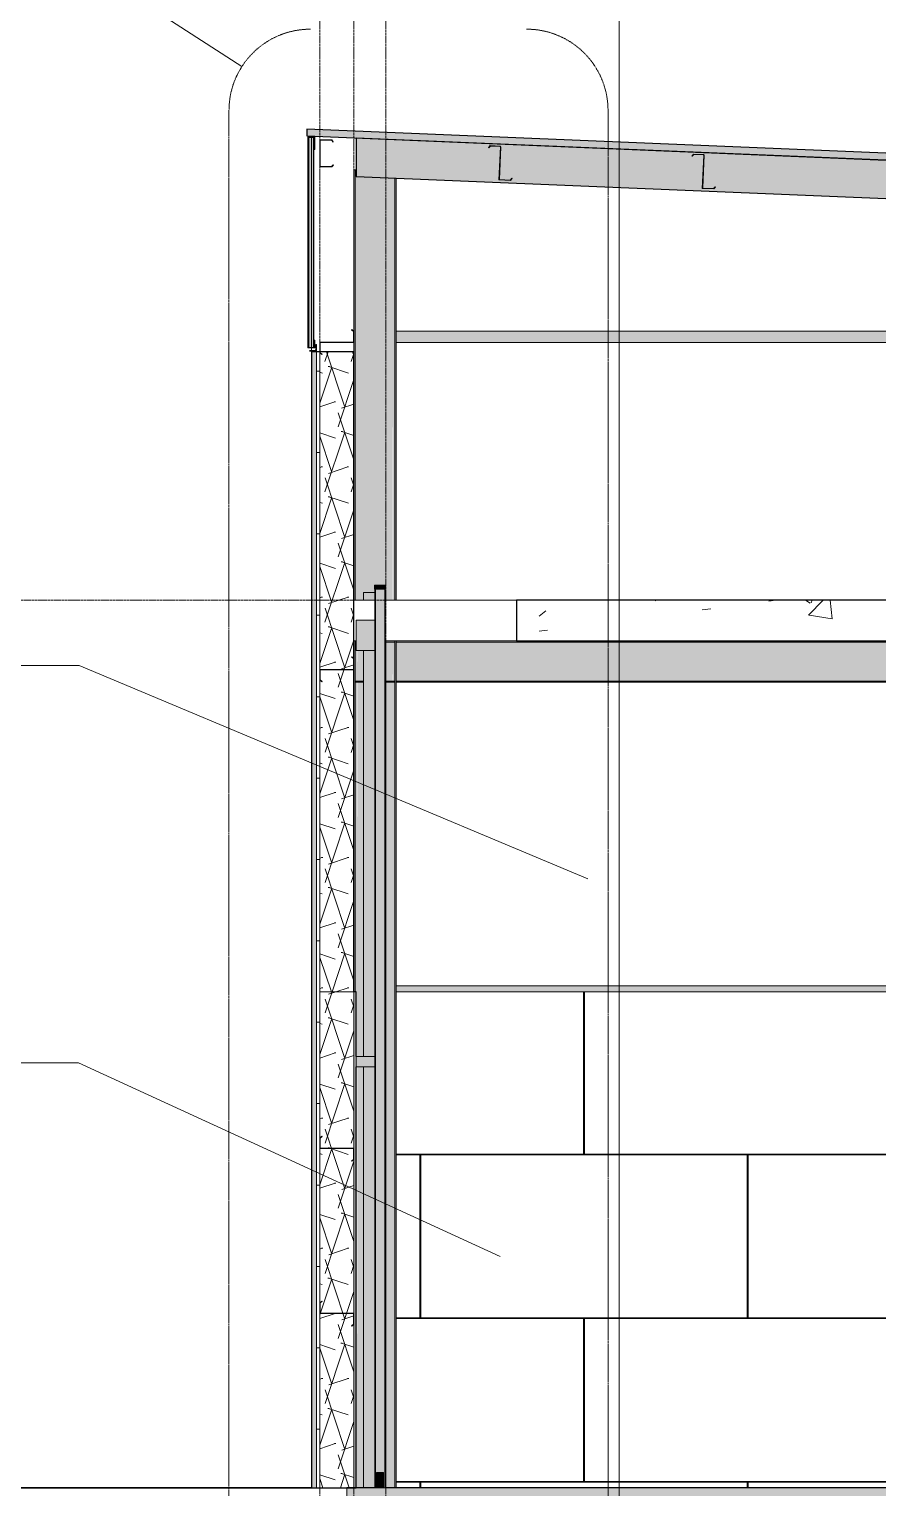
# Model space of a CAD drawing. Header units: inches. Extents: x -23445 to -32, y -314 to 853.
# Drawn here: x -12553.7 to -12303.6, y 0 to 430.1 of the extents above; entities that cross this region are included whole.
import ezdxf

# ---------------------------------------------------------------- set-up
doc = ezdxf.new("R2010")
doc.units = ezdxf.units.IN
doc.header["$MEASUREMENT"] = 0
doc.linetypes.add('Dash Dot 3_16_', pattern=[0.3125, 0.1875, -0.0625, 0, -0.0625])
doc.linetypes.add('Grid Line 1_2_', pattern=[0.875, 0.5, -0.125, 0.125, -0.125])
for name, color, linetype, lineweight in [('A-ANNO-IDEN', 131, 'Continuous', 9), ('A-ANNO-SYMB', 150, 'Continuous', 9), ('A-CLNG', 13, 'Continuous', 9), ('A-CLNG-PATT', 13, 'Continuous', 9), ('A-FLOR', 192, 'Continuous', 9), ('A-FLOR-LEVL', 51, 'Continuous', 9), ('A-FLOR-MCUT', 51, 'Continuous', 9), ('A-FLOR-PATT', 8, 'Continuous', 25), ('A-GLAZ-CWMG', 51, 'Continuous', 9), ('A-ROOF', 132, 'Continuous', 9), ('A-WALL', 113, 'Continuous', 9), ('A-WALL-PATT', 111, 'Continuous', 25), ('C-TOPO', 7, 'Continuous', 9), ('E-POWR-CNDT', 130, 'Continuous', 9), ('G-ANNO-SYMB', 111, 'Continuous', 9), ('Q-SPCQ', 91, 'Continuous', 9), ('S-BEAM', 12, 'Continuous', 9), ('S-COLS', 52, 'Continuous', 9), ('S-GRID', 1, 'Continuous', 9)]:
    doc.layers.add(name, color=color, linetype=linetype, lineweight=lineweight)
pattern_1 = [(50, (22063.86, 65.275), (55.0854, -4.81984), [5.76, -63.36]), (355, (22063.86, 65.275), (-10.65569, 57.76853), [4.608, -50.688]), (100.451, (22068.45, 64.874), (44.42947, 52.94866), [4.895, -53.848]), (46.184, (22063.86, 80.635), (81.96444, -12.71212), [8.64, -95.04]), (96.636, (22070.69, 79.576), (71.7815, 74.81238), [7.343, -80.772]), (351.184, (22063.86, 80.635), (71.78195, 74.81243), [6.912, -76.032]), (21, (22071.54, 76.795), (45.84207, -30.92146), [5.76, -63.36]), (326, (22071.54, 76.795), (18.68706, 55.69148), [4.608, -50.688]), (71.451, (22075.36, 74.22), (64.52891, 24.77011), [4.895, -53.848]), (37.5, (22063.858, 65.275), (0.933895, 25.566816), [2.534, -47.539, 2.534, -48.922, -50.88]), (37.5, (22063.858, 65.275), (0.933895, 25.566816), [-101.53, 2.534, -48.346]), (7.5, (22063.858, 65.275), (20.20404, 30.291303), [2.534, -26.803, 2.534, -46.387, -19.392]), (7.5, (22063.858, 65.275), (20.20404, 30.291303), [-78.259, 2.534, -16.858]), (327.5, (22046.732, 65.275), (40.997785, -1.732403), [2.534, -16.666, 2.534, -57.37, -79.488]), (327.5, (22046.732, 65.275), (40.997785, -1.732403), [-79.104, 2.534, -76.954]), (317.5, (22039.052, 65.275), (44.788883, 7.68784), [2.534, -22.426, 2.534, -37.248, -56.448]), (317.5, (22039.052, 65.275), (44.788883, 7.68784), [-64.742, 2.534, -53.914])]
pattern_2 = [(45, (22063.858, 65.275), (-19.007, 19.007), []), (45, (22063.858, 94.075), (-19.007, 19.007), [])]
pattern_3 = [(161.57, (22064.818, 66.235), (-7.6802237, -0.0009796), [0, -54.643, 6.067, 0]), (18.43, (22062.898, 66.235), (-7.6802237, 0.0009796), [0, -54.643, 6.067, 0]), (108.43, (22064.818, 66.235), (3.8382953, -19.20136532), [18.211, -42.499]), (71.57, (22062.898, 66.235), (3.8382953, 19.20136532), [18.211, -42.499])]
pattern_4 = [(0, (22063.858, 65.275), (0, 24), []), (90, (22063.858, 65.275), (-24, 1e-15), [])]

# ---------------------------------------------------------------- blocks, each defined once
blk = doc.blocks.new('Struct_Xcel_Sports Complex_rvt-3-Building Section - North_South looking East _ Lounge')
at = {"layer": 'A-FLOR-PATT', "lineweight": 9}
h = blk.add_hatch(dxfattribs=at)
h.set_pattern_fill('FP_37', style=0, pattern_type=2)
h.set_pattern_definition(pattern_1)
h.paths.add_polyline_path([(22790.8, -6), (22790.8, 0), (21132.3, 0), (21132.3, -6), (22724.07, -6)], flags=0)
at = {"layer": 'A-FLOR', "color": 250, "lineweight": 25}
for p, q in [((21140.55, 0), (21132.3, 0)), ((22790.8, 0), (21143.55, 0))]:
    blk.add_line(p, q, dxfattribs=at)
at = {"layer": 'A-FLOR-MCUT', "color": 7}
blk.add_line((21132.3, 0), (21132.3, -6), dxfattribs=at)
blk = doc.blocks.new('Girt_C - 8_D-1405488-Building Section - North_South looking East _ Lounge')
at = {"layer": 'S-BEAM', "lineweight": 15}
for p, q in [((21124.3, 397.3), (21124.3, 389.67)), ((21124.41, 389.67), (21124.41, 397.3)), ((21127.8, 397.49), (21124.49, 397.49)), ((21124.49, 397.38), (21127.75, 397.38)), ((21127.75, 397.38), (21128.2, 396.84)), ((21128.28, 396.91), (21127.8, 397.49)), ((21128.2, 396.84), (21128.28, 396.91)), ((21127.75, 389.6), (21124.49, 389.6)), ((21124.49, 389.49), (21127.8, 389.49)), ((21128.2, 390.13), (21127.75, 389.6)), ((21127.8, 389.49), (21128.29, 390.06)), ((21128.29, 390.06), (21128.2, 390.13))]:
    blk.add_line(p, q, dxfattribs=at)
for centre, radius, start, end in [((21124.49, 397.3), 0.188, 90, 180), ((21124.49, 397.3), 0.0782, 92.1227, 180), ((21124.49, 389.67), 0.188, 180, 270), ((21124.49, 389.67), 0.0782, 180, 266.9576)]:
    blk.add_arc(centre, radius, start, end, dxfattribs=at)
blk = doc.blocks.new('Rectangular Mullion - Profile_Polycarbonate_Upper and left-1149837-Building Section - North_South looking East _ Lounge')
at = {"layer": 'A-GLAZ-CWMG'}
blk.add_hatch(color=256, dxfattribs=at).paths.add_polyline_path([(21122.85, 394.61), (21122.85, 398.24), (21120.72, 398.24), (21120.78, 398.17), (21122.79, 398.17), (21122.79, 394.68)], flags=0)
at = {"layer": 'A-GLAZ-CWMG', "lineweight": 13}
for p, q in [((21122.85, 398.24), (21120.72, 398.24)), ((21120.72, 398.24), (21120.72, 395.4)), ((21120.78, 395.46), (21120.78, 398.17)), ((21120.78, 398.17), (21122.79, 398.17)), ((21122.79, 398.17), (21122.79, 394.68)), ((21122.85, 394.61), (21122.85, 398.24)), ((21120.72, 395.4), (21120.85, 395.4)), ((21120.85, 395.46), (21120.78, 395.46)), ((21120.85, 395.4), (21120.85, 395.46)), ((21122.56, 394.86), (21122.49, 394.86)), ((21122.49, 394.86), (21122.49, 394.61)), ((21122.49, 394.61), (21122.85, 394.61)), ((21122.56, 394.68), (21122.56, 394.86)), ((21122.79, 394.68), (21122.56, 394.68))]:
    blk.add_line(p, q, dxfattribs=at)
blk = doc.blocks.new('Rectangular Mullion - Profile_Polycarbonate_Lower-1149838-Building Section - North_South looking East _ Lounge')
at = {"layer": 'A-GLAZ-CWMG'}
blk.add_hatch(color=256, dxfattribs=at).paths.add_polyline_path([(21122.85, 336.19), (21122.79, 336.25), (21120.78, 336.25), (21120.72, 336.19)], flags=0)
at = {"layer": 'A-GLAZ-CWMG', "lineweight": 13}
for p, q in [((21120.85, 337.64), (21120.72, 337.64)), ((21120.72, 337.64), (21120.72, 336.19)), ((21120.72, 336.19), (21122.85, 336.19)), ((21120.78, 336.25), (21120.78, 337.58)), ((21120.78, 337.58), (21120.85, 337.58)), ((21122.79, 336.25), (21120.78, 336.25)), ((21120.85, 337.58), (21120.85, 337.64)), ((21122.85, 338.43), (21122.49, 338.43)), ((21122.49, 338.43), (21122.49, 338.18)), ((21122.49, 338.18), (21122.56, 338.18)), ((21122.56, 338.18), (21122.56, 338.37)), ((21122.56, 338.37), (21122.79, 338.37)), ((21122.79, 338.37), (21122.79, 336.25)), ((21122.85, 336.19), (21122.85, 338.43))]:
    blk.add_line(p, q, dxfattribs=at)
blk = doc.blocks.new('Rectangular Mullion - Profile_Polycarbonate_right-1189993-Building Section - North_South looking East _ Lounge')
at = {"layer": 'A-GLAZ-CWMG'}
for points in [[(21121.8, 336.25), (21121.8, 398.17), (21120.92, 398.17), (21120.92, 336.25)], [(21120.85, 336.25), (21120.78, 395.46), (21120.72, 395.4), (21120.78, 336.25)], [(21120.85, 336.25), (21120.92, 336.25), (21120.85, 338.19)]]:
    blk.add_hatch(color=256, dxfattribs=at).paths.add_polyline_path(points, flags=0)
for p, q in [((21120.85, 336.25), (21120.85, 398.17)), ((21120.72, 337.64), (21120.72, 395.4))]:
    blk.add_line(p, q, dxfattribs=at)
blk = doc.blocks.new('Girt_Z - 10_D-1351983-Building Section - North_South looking East _ Lounge')
at = {"layer": 'S-BEAM'}
h = blk.add_hatch(dxfattribs=at)
h.set_pattern_fill('FP_35', color=256, style=0, pattern_type=2)
h.set_pattern_definition(pattern_2)
h.paths.add_polyline_path([(21180.48, 385.52), (21180.98, 386.07), (21180.9, 386.15), (21180.43, 385.63), (21177.29, 385.76), (21177.11, 385.66)], flags=0)
h.paths.add_polyline_path([(21177.11, 385.66), (21177.22, 385.84), (21177.62, 395.46), (21177.51, 395.46), (21177.25, 389)], flags=0)
h.paths.add_polyline_path([(21174.08, 395.15), (21174.56, 395.67), (21177.44, 395.55), (21177.44, 395.65), (21174.51, 395.78), (21174, 395.22)], flags=0)
at = {"layer": 'S-BEAM', "lineweight": 15}
for p, q in [((21174.51, 395.78), (21174, 395.22)), ((21177.44, 395.65), (21174.51, 395.78)), ((21174, 395.22), (21174.08, 395.15)), ((21174.08, 395.15), (21174.56, 395.67)), ((21174.56, 395.67), (21177.44, 395.55)), ((21177.51, 395.46), (21177.11, 385.66)), ((21177.22, 385.84), (21177.62, 395.46)), ((21177.11, 385.66), (21180.48, 385.52)), ((21180.43, 385.63), (21177.29, 385.76)), ((21180.9, 386.15), (21180.43, 385.63)), ((21180.48, 385.52), (21180.98, 386.07)), ((21180.98, 386.07), (21180.9, 386.15))]:
    blk.add_line(p, q, dxfattribs=at)
for centre, radius, start, end in [((21177.44, 395.47), 0.187, 357.6141, 87.6141), ((21177.44, 395.47), 0.0782, 357.6141, 85.4913), ((21177.3, 385.84), 0.0782, 177.6141, 264.5717)]:
    blk.add_arc(centre, radius, start, end, dxfattribs=at)
blk = doc.blocks.new('Girt_Z - 10_D-V90-Building Section - North_South looking East _ Lounge')
at = {"layer": 'S-BEAM', "lineweight": 15}
for p, q in [((21234.46, 393.28), (21233.95, 392.73)), ((21233.95, 392.73), (21234.03, 392.65)), ((21234.03, 392.65), (21234.5, 393.17)), ((21237.39, 393.16), (21234.46, 393.28)), ((21234.5, 393.17), (21237.39, 393.05)), ((21237.46, 392.97), (21237.05, 383.16)), ((21237.17, 383.34), (21237.57, 392.96)), ((21237.05, 383.16), (21240.43, 383.02)), ((21240.38, 383.13), (21237.24, 383.26)), ((21240.85, 383.65), (21240.38, 383.13)), ((21240.43, 383.02), (21240.93, 383.58)), ((21240.93, 383.58), (21240.85, 383.65))]:
    blk.add_line(p, q, dxfattribs=at)
for centre, radius, start, end in [((21237.38, 392.97), 0.187, 357.6141, 87.6141), ((21237.38, 392.97), 0.0782, 357.6141, 85.4913), ((21237.25, 383.34), 0.0782, 177.6141, 264.5717)]:
    blk.add_arc(centre, radius, start, end, dxfattribs=at)
blk = doc.blocks.new('W-Wide Flange - W12X26-1530486-Building Section - North_South looking East _ Lounge')
at = {"layer": 'S-BEAM'}
h = blk.add_hatch(color=256, dxfattribs=at)
h.paths.add_polyline_path([(21381.81, 249.37), (21381.8, 249.75), (21146.8, 249.75), (21146.8, 249.37), (21381.8, 249.37)], flags=0)
h.paths.add_polyline_path([(21135.05, 249.37), (21135.05, 249.75), (21134.74, 249.75), (21134.74, 249.37)], flags=0)
h.paths.add_polyline_path([(21143.79, 249.37), (21146.37, 249.37), (21146.37, 249.75), (21143.79, 249.75)], flags=0)
for points in [[(21155.36, 248.69), (21381.81, 248.69), (21381.81, 249.37), (21146.8, 249.34), (21146.8, 248.69)], [(21146.8, 238.59), (21381.81, 238.59), (21381.81, 248.69), (21146.8, 248.69), (21146.8, 242.52)], [(21155.36, 237.91), (21381.81, 237.93), (21381.81, 238.59), (21146.8, 238.58), (21146.8, 237.91)]]:
    blk.add_hatch(color=256, dxfattribs=at).paths.add_polyline_path(points, flags=0)
h = blk.add_hatch(color=256, dxfattribs=at)
h.paths.add_polyline_path([(21146.8, 237.53), (21381.81, 237.53), (21381.81, 237.91), (21146.8, 237.91)], flags=0)
h.paths.add_polyline_path([(21135.99, 237.53), (21137.17, 237.53), (21137.17, 237.91), (21134.74, 237.91), (21134.74, 237.53)], flags=0)
h.paths.add_polyline_path([(21143.79, 237.53), (21146.37, 237.53), (21146.37, 237.91), (21143.79, 237.91), (21143.79, 237.64)], flags=0)
for p, q in [((21134.74, 249.37), (21135.05, 249.37)), ((21143.79, 249.37), (21146.37, 249.37)), ((21146.8, 249.37), (21381.81, 249.37)), ((21134.74, 237.91), (21137.17, 237.91)), ((21134.74, 237.53), (21137.17, 237.53)), ((21143.78, 237.91), (21146.37, 237.91)), ((21143.78, 237.53), (21146.37, 237.53)), ((21146.8, 237.91), (21381.81, 237.91)), ((21146.8, 237.53), (21381.81, 237.53))]:
    blk.add_line(p, q, dxfattribs=at)
blk = doc.blocks.new('L-Angle - L2X2X3_16-1162514-Building Section - North_South looking East _ Lounge')
at = {"layer": 'S-BEAM', "lineweight": 15}
for p, q in [((21123.12, 336.99), (21123.12, 335.56)), ((21123.3, 335.18), (21123.3, 337.18)), ((21121.3, 335.18), (21123.3, 335.18)), ((21122.93, 335.37), (21121.49, 335.37))]:
    blk.add_line(p, q, dxfattribs=at)
for centre, start, end in [((21122.93, 335.56), 270, 0), ((21123.3, 336.99), 90, 180), ((21121.49, 335.18), 90, 180)]:
    blk.add_arc(centre, 0.188, start, end, dxfattribs=at)
blk = doc.blocks.new('Girt_Z - 10_D-1223956-Building Section - North_South looking East _ Lounge')
at = {"layer": 'S-BEAM', "lineweight": 15}
for p, q in [((21124.3, 241.11), (21124.3, 238.17)), ((21124.41, 238.22), (21124.41, 241.11)), ((21134.12, 241.3), (21124.49, 241.3)), ((21124.49, 241.19), (21134.3, 241.19)), ((21133.73, 245.04), (21133.66, 244.96)), ((21133.66, 244.96), (21134.19, 244.51)), ((21134.3, 244.56), (21133.73, 245.04)), ((21134.19, 244.51), (21134.19, 241.37)), ((21134.3, 241.19), (21134.3, 244.56)), ((21124.3, 238.17), (21124.88, 237.69)), ((21124.95, 237.77), (21124.41, 238.22)), ((21124.88, 237.69), (21124.95, 237.77))]:
    blk.add_line(p, q, dxfattribs=at)
for centre, radius, start, end in [((21124.49, 241.11), 0.188, 90, 180), ((21124.49, 241.11), 0.0782, 90, 177.8773), ((21134.12, 241.38), 0.0782, 270, 356.9576)]:
    blk.add_arc(centre, radius, start, end, dxfattribs=at)
blk = doc.blocks.new('Girt_Z - 10_D-V107-Building Section - North_South looking East _ Lounge')
at = {"layer": 'S-BEAM'}
h = blk.add_hatch(dxfattribs=at)
h.set_pattern_fill('FP_35', color=256, style=0, pattern_type=2)
h.set_pattern_definition(pattern_2)
h.paths.add_polyline_path([(21124.88, 334.19), (21124.95, 334.27), (21124.41, 334.72), (21124.41, 337.61), (21124.3, 337.61), (21124.3, 334.67)], flags=0)
h.paths.add_polyline_path([(21134.3, 337.69), (21134.3, 341.06), (21133.73, 341.54), (21133.66, 341.46), (21134.19, 341.01), (21134.19, 337.87)], flags=0)
h.paths.add_polyline_path([(21134.3, 337.69), (21134.12, 337.8), (21124.49, 337.8), (21124.49, 337.69), (21126.3, 337.69)], flags=0)
at = {"layer": 'S-BEAM', "lineweight": 15}
for p, q in [((21133.73, 341.54), (21133.66, 341.46)), ((21133.66, 341.46), (21134.19, 341.01)), ((21134.3, 341.06), (21133.73, 341.54)), ((21134.19, 341.01), (21134.19, 337.87)), ((21134.3, 337.69), (21134.3, 341.06)), ((21124.3, 337.61), (21124.3, 334.67)), ((21124.41, 334.72), (21124.41, 337.61)), ((21134.12, 337.8), (21124.49, 337.8)), ((21124.49, 337.69), (21134.3, 337.69)), ((21124.3, 334.67), (21124.88, 334.19)), ((21124.95, 334.27), (21124.41, 334.72)), ((21124.88, 334.19), (21124.95, 334.27))]:
    blk.add_line(p, q, dxfattribs=at)
for centre, radius, start, end in [((21124.49, 337.61), 0.188, 90, 180), ((21124.49, 337.61), 0.0782, 90, 177.8773), ((21134.12, 337.88), 0.0782, 270, 356.9576)]:
    blk.add_arc(centre, radius, start, end, dxfattribs=at)
blk = doc.blocks.new('Girt_Z - 10_D-1223970-Building Section - North_South looking East _ Lounge')
at = {"layer": 'S-BEAM'}
h = blk.add_hatch(color=256, dxfattribs=at)
h.paths.add_polyline_path([(22347.55, 144.69), (22347.55, 148.06), (22112.05, 148.06), (22112.05, 146.25), (22233.68, 146.25), (22233.68, 144.69), (22336.73, 144.69)], flags=0)
h.paths.add_polyline_path([(21155.36, 146.25), (21381.81, 146.25), (21381.81, 148.06), (21146.8, 148.06), (21146.8, 146.25)], flags=0)
h.paths.add_polyline_path([(21388.3, 146.25), (21623.06, 146.25), (21623.06, 148.06), (21388.3, 148.06)], flags=0)
h.paths.add_polyline_path([(21629.55, 146.25), (21864.31, 146.25), (21864.31, 148.06), (21629.55, 148.06)], flags=0)
h.paths.add_polyline_path([(22105.56, 146.25), (22105.56, 148.06), (21870.8, 148.06), (21870.8, 146.25), (22104.33, 146.25)], flags=0)
blk.add_line((21146.8, 148.06), (21381.81, 148.06), dxfattribs=at)
blk = doc.blocks.new('Girt_Z - 10_D-1223979-Building Section - North_South looking East _ Lounge')
at = {"layer": 'S-BEAM'}
h = blk.add_hatch(color=256, dxfattribs=at)
h.paths.add_polyline_path([(21484.59, 337.69), (22108.8, 337.69), (22108.8, 341.06), (21388.3, 341.06), (21388.3, 337.69), (21407.12, 337.69)], flags=0)
h.paths.add_polyline_path([(21174.72, 337.69), (21381.8, 337.69), (21381.8, 341.06), (21146.8, 341.06), (21146.8, 337.69)], flags=0)
for p, q in [((21146.8, 341.06), (21381.8, 341.06)), ((21146.8, 337.69), (21381.8, 337.69))]:
    blk.add_line(p, q, dxfattribs=at)
blk = doc.blocks.new('Girt_Z - 10_D-1516135-Building Section - North_South looking East _ Lounge')
at = {"layer": 'S-BEAM'}
h = blk.add_hatch(color=256, dxfattribs=at)
h.paths.add_polyline_path([(21133.73, 96.32), (21134.3, 96.8), (21134.3, 100.18), (21134.19, 100), (21134.19, 96.86), (21133.66, 96.41)], flags=0)
h.paths.add_polyline_path([(21124.49, 100.07), (21134.12, 100.07), (21134.3, 100.18), (21124.49, 100.18)], flags=0)
h.paths.add_polyline_path([(21124.41, 100.25), (21124.41, 103.14), (21124.95, 103.59), (21124.88, 103.68), (21124.3, 103.2), (21124.3, 100.26)], flags=0)
at = {"layer": 'S-BEAM', "lineweight": 15}
for p, q in [((21124.88, 103.68), (21124.3, 103.2)), ((21124.41, 103.14), (21124.95, 103.59)), ((21124.95, 103.59), (21124.88, 103.68)), ((21124.3, 103.2), (21124.3, 100.26)), ((21124.41, 100.25), (21124.41, 103.14)), ((21134.3, 100.18), (21124.49, 100.18)), ((21124.49, 100.07), (21134.12, 100.07)), ((21134.19, 100), (21134.19, 96.86)), ((21134.3, 96.8), (21134.3, 100.18)), ((21134.19, 96.86), (21133.66, 96.41)), ((21133.66, 96.41), (21133.73, 96.32)), ((21133.73, 96.32), (21134.3, 96.8))]:
    blk.add_line(p, q, dxfattribs=at)
for centre, radius, start, end in [((21124.49, 100.26), 0.188, 180, 270), ((21124.49, 100.26), 0.0782, 182.1227, 270), ((21134.12, 99.99), 0.0782, 3.0424, 90)]:
    blk.add_arc(centre, radius, start, end, dxfattribs=at)
blk = doc.blocks.new('Girt_Z - 10_D-1501717-Building Section - North_South looking East _ Lounge')
at = {"layer": 'S-BEAM'}
h = blk.add_hatch(color=256, dxfattribs=at)
h.paths.add_polyline_path([(21133.73, 47.7), (21134.3, 48.18), (21134.3, 51.55), (21134.19, 51.37), (21134.19, 48.23), (21133.66, 47.78)], flags=0)
h.paths.add_polyline_path([(21124.49, 51.45), (21134.12, 51.45), (21134.3, 51.55), (21124.49, 51.55)], flags=0)
h.paths.add_polyline_path([(21124.41, 51.63), (21124.41, 54.52), (21124.95, 54.97), (21124.88, 55.05), (21124.3, 54.57), (21124.3, 51.63)], flags=0)
at = {"layer": 'S-BEAM', "lineweight": 15}
for p, q in [((21124.88, 55.05), (21124.3, 54.57)), ((21124.3, 54.57), (21124.3, 51.63)), ((21124.41, 54.52), (21124.95, 54.97)), ((21124.41, 51.63), (21124.41, 54.52)), ((21124.95, 54.97), (21124.88, 55.05)), ((21134.3, 51.55), (21124.49, 51.55)), ((21124.49, 51.45), (21134.12, 51.45)), ((21134.19, 48.23), (21133.66, 47.78)), ((21133.66, 47.78), (21133.73, 47.7)), ((21133.73, 47.7), (21134.3, 48.18)), ((21134.19, 51.37), (21134.19, 48.23)), ((21134.3, 48.18), (21134.3, 51.55))]:
    blk.add_line(p, q, dxfattribs=at)
for centre, radius, start, end in [((21124.49, 51.63), 0.188, 180, 270), ((21124.49, 51.63), 0.0782, 182.1227, 270), ((21134.12, 51.37), 0.0782, 3.0424, 90)]:
    blk.add_arc(centre, radius, start, end, dxfattribs=at)
blk = doc.blocks.new('lad500 - Standard-1365116-Building Section - North_South looking East _ Lounge')
at = {"layer": 'Q-SPCQ'}
for points in [[(21140.43, 265), (21143.68, 265), (21143.68, 266.19), (21140.43, 266.19)], [(21140.68, 0), (21140.68, 265), (21140.55, 265), (21140.55, 0)], [(21143.55, 0), (21143.55, 265), (21143.43, 265), (21143.43, 0)], [(21135.99, 246.87), (21140.55, 246.87), (21140.55, 255.87), (21135.05, 255.87), (21135.05, 246.87)], [(21135.05, 124.19), (21140.55, 124.19), (21140.55, 127.19), (21135.05, 127.19)], [(21143.05, 0.31), (21143.05, 4.5), (21141.05, 4.5), (21141.05, 0.31)], [(21141.05, 0.2), (21143.05, 0.28), (21143.05, 0.31), (21141.05, 0.25), (21141.05, 0.22)], [(21143.05, 0), (21143.05, 0.19), (21141.05, 0.19), (21141.05, 0)]]:
    blk.add_hatch(color=256, dxfattribs=at).paths.add_polyline_path(points, flags=0)
h = blk.add_hatch(color=256, dxfattribs=at)
h.paths.add_polyline_path([(21143.05, 0), (21143.43, 0), (21143.43, 265), (21140.68, 265), (21140.68, 0), (21141.05, 0), (21141.05, 0.19), (21143.05, 0.19)], flags=0)
h.paths.add_polyline_path([(21141.05, 0.2), (21141.05, 4.5), (21143.05, 4.5), (21143.05, 0.2)], flags=0)
for p, q in [((21140.43, 266.19), (21143.68, 266.19)), ((21140.43, 265), (21140.43, 266.19)), ((21143.68, 265), (21140.43, 265)), ((21140.55, 255.87), (21140.55, 265)), ((21140.68, 0), (21140.68, 265)), ((21143.43, 0), (21143.43, 265)), ((21143.55, 265), (21143.55, 0)), ((21143.68, 266.19), (21143.68, 265)), ((21135.05, 255.87), (21140.55, 255.87)), ((21135.05, 255.87), (21135.05, 246.87)), ((21140.55, 255.87), (21140.55, 246.87)), ((21140.55, 246.87), (21135.05, 246.87)), ((21140.55, 127.19), (21140.55, 246.87)), ((21135.05, 127.19), (21140.55, 127.19)), ((21135.05, 127.19), (21135.05, 124.19)), ((21140.55, 127.19), (21140.55, 124.19)), ((21140.55, 124.19), (21135.05, 124.19)), ((21140.55, 0), (21140.55, 124.19)), ((21141.05, 0.31), (21141.05, 4.5)), ((21143.05, 4.5), (21141.05, 4.5)), ((21143.05, 4.5), (21143.05, 0.31)), ((21141.05, 0.19), (21141.05, 0.31)), ((21141.05, 0), (21141.05, 0.19)), ((21143.05, 0.19), (21141.05, 0.19)), ((21143.05, 0.31), (21143.05, 0.19)), ((21143.05, 0.19), (21143.05, 0)), ((21140.68, 0), (21140.55, 0)), ((21141.05, 0), (21140.68, 0)), ((21143.05, 0), (21141.05, 0)), ((21143.43, 0), (21143.05, 0)), ((21143.55, 0), (21143.43, 0))]:
    blk.add_line(p, q, dxfattribs=at)

msp = doc.modelspace()

# ---------------------------------------------------------------- hatches: boundary and pattern name
at = {"layer": 'A-CLNG-PATT'}
h = msp.add_hatch(dxfattribs=at)
h.set_pattern_fill('FP_34', color=256, style=0, pattern_type=2)
h.set_pattern_definition(pattern_3)
h.paths.add_polyline_path([(-11221.68, 335.22), (-11221.68, 346.48), (-12457.31, 397.96), (-12457.31, 386.7), (-11255.63, 336.63)], flags=0)
at = {"layer": 'A-FLOR-PATT', "lineweight": 9}
h = msp.add_hatch(dxfattribs=at)
h.set_pattern_fill('FP_37', color=256, style=0, pattern_type=2)
h.set_pattern_definition(pattern_1)
h.paths.add_polyline_path([(-12410.06, 249.75), (-12208.18, 249.75), (-12208.18, 261.75), (-12410.06, 261.75)], flags=0)
at = {"layer": 'A-ROOF'}
msp.add_hatch(color=256, dxfattribs=at).paths.add_polyline_path([(-11159.27, 343.95), (-11159.27, 345.96), (-12471.91, 400.65), (-12471.91, 398.65), (-11178.16, 344.74)], flags=0)
at = {"layer": 'A-WALL'}
for points in [[(-12469.06, 146.25), (-12469.06, 335), (-12470.56, 335), (-12470.56, 146.25)], [(-12469.06, 0), (-12469.06, 146.25), (-12470.56, 146.25), (-12470.56, 0)]]:
    msp.add_hatch(color=256, dxfattribs=at).paths.add_polyline_path(points, flags=0)
at = {"layer": 'A-WALL', "lineweight": 5}
msp.add_hatch(color=256, dxfattribs=at).paths.add_polyline_path([(-12457.31, 0), (-12457.31, 146.25), (-12458.06, 146.25), (-12458.06, 0)], flags=0)
at = {"layer": 'A-WALL-PATT', "lineweight": 9, "transparency": 33554649}
msp.add_hatch(color=256, dxfattribs=at).paths.add_polyline_path([(-12469.87, 336.25), (-12469.87, 398.17), (-12471.44, 398.17), (-12471.44, 336.25)], flags=0)
at = {"layer": 'A-WALL-PATT', "lineweight": 9}
h = msp.add_hatch(dxfattribs=at)
h.set_pattern_fill('FP_39', color=256, style=0, pattern_type=2)
h.set_pattern_definition(pattern_4)
h.paths.add_polyline_path([(-12468.06, 146.25), (-12468.06, 335), (-12469.06, 335), (-12469.06, 146.25)], flags=0)
h = msp.add_hatch(dxfattribs=at)
h.set_pattern_fill('FP_34', color=256, style=0, pattern_type=2)
h.set_pattern_definition(pattern_3)
h.paths.add_polyline_path([(-12458.06, 146.25), (-12458.06, 335), (-12468.06, 335), (-12468.06, 146.25)], flags=0)
h = msp.add_hatch(dxfattribs=at)
h.set_pattern_fill('FP_39', color=256, style=0, pattern_type=2)
h.set_pattern_definition(pattern_4)
h.paths.add_polyline_path([(-12468.06, 0), (-12468.06, 146.25), (-12469.06, 146.25), (-12469.06, 0)], flags=0)
h = msp.add_hatch(dxfattribs=at)
h.set_pattern_fill('FP_34', color=256, style=0, pattern_type=2)
h.set_pattern_definition(pattern_3)
h.paths.add_polyline_path([(-12458.06, 0), (-12458.06, 146.25), (-12468.06, 146.25), (-12468.06, 0)], flags=0)
h = msp.add_hatch(dxfattribs=at)
h.set_pattern_fill('FP_40', color=256, style=0, pattern_type=2)
h.set_pattern_definition([(90, (22011.8, -722), (-193, -193), [48, -145]), (180, (22011.8, -722), (-2e-14, -193), [96.25, -96.75]), (270, (21915.55, -674), (-193, -193), [48, -145]), (180, (22011.8, -674), (-2e-14, -193), [96.25, -96.75]), (270, (21915.3, -674), (-193, -193), [48, -145]), (180, (21915.3, -674), (-2e-14, -193), [96.25, -96.75]), (90, (21819.05, -722), (-193, -193), [48, -145]), (180, (21915.3, -722), (-2e-14, -193), [96.25, -96.75]), (90, (21963.8, -673.75), (-193, -193), [48, -145]), (180, (22012.05, -673.75), (-2e-14, -193), [48.25, -144.75]), (180, (22012.05, -625.75), (-2e-14, -193), [48.25, -144.75]), (90, (21867.3, -673.75), (-193, -193), [48, -145]), (180, (21963.55, -673.75), (-2e-14, -193), [96.25, -96.75]), (270, (21963.55, -625.75), (-193, -193), [48, -145]), (180, (21963.55, -625.75), (-2e-14, -193), [96.25, -96.75]), (180, (21867.05, -673.75), (-2e-14, -193), [48, -145]), (270, (21867.05, -625.75), (-193, -193), [48, -145]), (180, (21867.05, -625.75), (-2e-14, -193), [48, -145]), (90, (22011.8, -625.5), (-193, -193), [48, -145]), (180, (22011.8, -625.5), (-2e-14, -193), [96.25, -96.75]), (270, (21915.55, -577.5), (-193, -193), [48, -145]), (180, (22011.8, -577.5), (-2e-14, -193), [96.25, -96.75]), (270, (21915.3, -577.5), (-193, -193), [48, -145]), (180, (21915.3, -577.5), (-2e-14, -193), [96.25, -96.75]), (270, (21819.05, -577.5), (-193, -193), [48, -145]), (180, (21915.3, -625.5), (-2e-14, -193), [96.25, -96.75]), (90, (21963.8, -577.25), (-193, -193), [48, -145]), (180, (22012.05, -577.25), (-2e-14, -193), [48.25, -144.75]), (180, (22012.05, -529.25), (-2e-14, -193), [48.25, -144.75]), (90, (21867.3, -577.25), (-193, -193), [48, -145]), (180, (21963.55, -577.25), (-2e-14, -193), [96.25, -96.75]), (270, (21963.55, -529.25), (-193, -193), [48, -145]), (180, (21963.55, -529.25), (-2e-14, -193), [96.25, -96.75]), (180, (21867.05, -577.25), (-2e-14, -193), [48, -145]), (270, (21867.05, -529.25), (-193, -193), [48, -145]), (180, (21867.05, -529.25), (-2e-14, -193), [48, -145])])
h.paths.add_polyline_path([(-11962.81, 0), (-11728.05, 0), (-11728.05, 146.25), (-11962.81, 146.25), (-11962.81, 76.51)], flags=0)
h.paths.add_polyline_path([(-12437.01, 0), (-12210.55, 0), (-12210.55, 146.25), (-12445.56, 146.25), (-12445.56, 0)], flags=0)
h.paths.add_polyline_path([(-12204.06, 0), (-11969.3, 0), (-11969.3, 146.25), (-12204.06, 146.25), (-12204.06, 76.51)], flags=0)
h.paths.add_polyline_path([(-11358.68, 0), (-11358.68, 146.25), (-11480.31, 146.25), (-11480.31, 0), (-11410.56, 0)], flags=0)
h.paths.add_polyline_path([(-11486.8, 0), (-11486.8, 146.25), (-11721.56, 146.25), (-11721.56, 0), (-11488.03, 0)], flags=0)
at = {"layer": 'E-POWR-CNDT', "lineweight": 5}
h = msp.add_hatch(color=256, dxfattribs=at)
h.paths.add_polyline_path([(-12451.88, 0), (-12451.88, 124.19), (-12455.19, 124.19), (-12455.19, 0), (-12452.74, 0)], flags=0)
h.paths.add_polyline_path([(-12453.54, 127.19), (-12451.88, 127.19), (-12451.94, 246.87), (-12455.19, 246.87), (-12455.14, 127.19), (-12453.89, 127.19)], flags=0)
h.paths.add_polyline_path([(-12451.88, 261.75), (-12451.88, 264), (-12455.19, 264), (-12455.19, 261.75), (-12451.89, 261.75)], flags=0)
h = msp.add_hatch(color=256, dxfattribs=at)
h.paths.add_polyline_path([(-12448.81, 0), (-12448.57, 0), (-12448.57, 249.75), (-12448.81, 249.75), (-12448.81, 8.16)], flags=0)
h.paths.add_polyline_path([(-12451.88, 127.19), (-12451.81, 127.19), (-12451.88, 135.1)], flags=0)
h.paths.add_polyline_path([(-12448.81, 261.75), (-12448.57, 261.75), (-12448.57, 264), (-12448.81, 264), (-12448.81, 262.05)], flags=0)
at = {"layer": 'S-COLS', "lineweight": 5}
h = msp.add_hatch(color=256, dxfattribs=at)
h.paths.add_polyline_path([(-12458.06, 146.25), (-12457.62, 146.25), (-12457.62, 249.75), (-12458.06, 249.75), (-12458.06, 154.63)], flags=0)
h.paths.add_polyline_path([(-12457.62, 261.75), (-12457.62, 388.62), (-12458.06, 388.62), (-12458.06, 261.75)], flags=0)
h = msp.add_hatch(color=256, dxfattribs=at)
h.paths.add_polyline_path([(-12457.11, 0), (-12456.93, 0), (-12457, 124.19), (-12457.31, 124.19), (-12457.28, 0), (-12457.11, 0)], flags=0)
h.paths.add_polyline_path([(-12457.28, 127.19), (-12456.93, 127.19), (-12456.97, 237.53), (-12457.62, 237.53), (-12457.55, 146.25), (-12457.31, 146.25), (-12457.31, 127.19)], flags=0)
h.paths.add_polyline_path([(-12457.61, 237.91), (-12456.93, 237.91), (-12456.97, 246.87), (-12457.31, 246.87), (-12457.38, 249.37), (-12457.62, 249.37), (-12457.62, 237.91)], flags=0)
h.paths.add_polyline_path([(-12457.11, 261.75), (-12456.93, 261.75), (-12456.93, 386.69), (-12457.31, 386.7), (-12457.31, 388.62), (-12457.62, 388.62), (-12457.56, 261.75), (-12457.23, 261.75)], flags=0)
h = msp.add_hatch(color=256, dxfattribs=at)
h.paths.add_polyline_path([(-12456.93, 0), (-12455.19, 0), (-12455.19, 124.19), (-12456.93, 124.19), (-12456.93, 37.45)], flags=0)
h.paths.add_polyline_path([(-12448.57, 0), (-12446.68, 0), (-12446.69, 237.53), (-12448.57, 237.53), (-12448.57, 8.16)], flags=0)
h.paths.add_polyline_path([(-12456.93, 127.19), (-12455.19, 127.19), (-12455.19, 237.53), (-12456.93, 237.53), (-12456.93, 154.63)], flags=0)
h.paths.add_polyline_path([(-12448.57, 237.91), (-12446.68, 237.91), (-12446.69, 249.37), (-12448.57, 249.37), (-12448.57, 242.52)], flags=0)
h.paths.add_polyline_path([(-12456.91, 237.91), (-12455.19, 237.91), (-12455.19, 246.87), (-12456.93, 246.87), (-12456.93, 237.91)], flags=0)
h.paths.add_polyline_path([(-12456.93, 261.75), (-12455.19, 261.75), (-12455.19, 264), (-12451.81, 264), (-12451.88, 265), (-12451.93, 265), (-12451.88, 266.19), (-12448.68, 266.19), (-12448.68, 265), (-12448.81, 265), (-12448.81, 264), (-12448.57, 264), (-12448.57, 261.75), (-12446.68, 261.75), (-12446.68, 386.26), (-12456.93, 386.69), (-12456.93, 271.82)], flags=0)
h = msp.add_hatch(color=256, dxfattribs=at)
h.paths.add_polyline_path([(-12446.51, 0), (-12445.99, 0), (-12446.07, 237.53), (-12446.68, 237.53), (-12446.68, 0), (-12446.52, 0)], flags=0)
h.paths.add_polyline_path([(-12446.08, 237.91), (-12445.99, 237.91), (-12446.07, 249.37), (-12446.68, 249.37), (-12446.63, 237.91), (-12446.17, 237.91)], flags=0)
h.paths.add_polyline_path([(-12446.51, 261.75), (-12445.99, 261.75), (-12446.04, 386.23), (-12446.68, 386.26), (-12446.61, 261.75)], flags=0)
h = msp.add_hatch(color=256, dxfattribs=at)
h.paths.add_polyline_path([(-12445.99, 0), (-12445.56, 0), (-12445.56, 249.75), (-12445.99, 249.75), (-12445.99, 8.16)], flags=0)
h.paths.add_polyline_path([(-12445.99, 261.75), (-12445.56, 261.75), (-12445.56, 386.21), (-12445.99, 386.23), (-12445.99, 262.05)], flags=0)

# ---------------------------------------------------------------- linework, layer by layer
at = {"layer": 'A-ANNO-IDEN', "color": 153}
for p, q in [((-12539.01, 242.45), (-12580.44, 242.45)), ((-12389.02, 179.59), (-12539.01, 242.45)), ((-12539.2, 125.31), (-12580.63, 125.31)), ((-12414.92, 68.17), (-12539.2, 125.31))]:
    msp.add_line(p, q, dxfattribs=at)
at = {"layer": 'A-ANNO-SYMB'}
msp.add_line((-12491.01, 419.14), (-12544.92, 453.89), dxfattribs=at)
at = {"layer": 'A-ANNO-SYMB', "linetype": 'Dash Dot 3_16_'}
for p, q in [((-12494.84, 406.13), (-12494.84, -49.23)), ((-12383.1, -49.23), (-12383.1, 406.13))]:
    msp.add_line(p, q, dxfattribs=at)
for centre, start, end in [((-12470.84, 406.13), 90, 180), ((-12407.1, 406.13), 0, 90)]:
    msp.add_arc(centre, 24, start, end, dxfattribs=at)
at = {"layer": 'A-CLNG', "lineweight": 25}
for p, q in [((-11221.68, 346.48), (-12457.31, 397.96)), ((-12457.31, 397.96), (-12457.31, 386.7)), ((-12457.31, 386.7), (-12210.56, 376.42))]:
    msp.add_line(p, q, dxfattribs=at)
at = {"layer": 'A-FLOR'}
for p, q in [((-12458.06, 261.75), (-12451.81, 261.75)), ((-12448.81, 261.75), (-12410.06, 261.75)), ((-12457.31, 249.75), (-12458.06, 249.75)), ((-12410.06, 249.75), (-12448.81, 249.75))]:
    msp.add_line(p, q, dxfattribs=at)
at = {"layer": 'A-FLOR', "lineweight": 25}
for p, q in [((-12208.18, 261.75), (-12410.06, 261.75)), ((-12410.06, 261.75), (-12410.06, 249.75)), ((-12410.06, 249.75), (-12210.56, 249.75))]:
    msp.add_line(p, q, dxfattribs=at)
at = {"layer": 'A-FLOR-LEVL', "linetype": 'Grid Line 1_2_'}
for p, q in [((-13230.76, 261.75), (-9926.83, 261.75)), ((-13230.76, 0), (-9926.83, 0))]:
    msp.add_line(p, q, dxfattribs=at)
at = {"layer": 'A-ROOF', "lineweight": 25}
for p, q in [((-11159.27, 345.96), (-12471.91, 400.65)), ((-12471.91, 400.65), (-12471.91, 398.65)), ((-12471.91, 398.65), (-11159.27, 343.95))]:
    msp.add_line(p, q, dxfattribs=at)
at = {"layer": 'A-WALL', "lineweight": 25}
for p, q in [((-12471.44, 398.17), (-12471.44, 336.25)), ((-12469.87, 398.17), (-12471.44, 398.17)), ((-12469.87, 336.25), (-12469.87, 398.17)), ((-12471.44, 336.25), (-12469.87, 336.25)), ((-12470.56, 335), (-12470.56, 146.25)), ((-12458.06, 335), (-12470.56, 335)), ((-12458.06, 146.25), (-12458.06, 335)), ((-12470.56, 146.25), (-12470.56, 0)), ((-12457.31, 146.25), (-12458.06, 146.25)), ((-12457.31, 127.19), (-12457.31, 146.25)), ((-12457.31, 0), (-12457.31, 124.19)), ((-12470.56, 0), (-12457.31, 0))]:
    msp.add_line(p, q, dxfattribs=at)
at = {"layer": 'A-WALL'}
for p, q in [((-12470.56, 398.59), (-12470.56, 398.24)), ((-12470.56, 398.17), (-12470.56, 336.25)), ((-12470.56, 336.19), (-12470.56, 335.37)), ((-12470.56, 335.18), (-12470.56, 335)), ((-12469.06, 335), (-12469.06, 146.25)), ((-12468.06, 335), (-12468.06, 146.25)), ((-12469.06, 146.25), (-12469.06, 0)), ((-12468.06, 146.25), (-12458.06, 146.25)), ((-12458.06, 146.25), (-12468.06, 146.25)), ((-12468.06, 146.25), (-12468.06, 0)), ((-12458.06, 146.25), (-12458.06, 0)), ((-12210.55, 146.25), (-12445.56, 146.25))]:
    msp.add_line(p, q, dxfattribs=at)
at = {"layer": 'C-TOPO', "lineweight": 35}
msp.add_line((-12470.56, 0), (-13037.38, 0), dxfattribs=at)
at = {"layer": 'C-TOPO'}
msp.add_line((-12470.56, 0), (-13037.38, 0), dxfattribs=at)
at = {"layer": 'E-POWR-CNDT'}
for p, q in [((-12455.19, 264), (-12455.19, 261.75)), ((-12455.19, 264), (-12451.88, 264)), ((-12448.78, 264), (-12448.57, 264)), ((-12448.57, 261.75), (-12448.57, 264)), ((-12448.57, 0), (-12448.57, 249.75)), ((-12455.19, 246.87), (-12455.19, 127.19)), ((-12455.19, 124.19), (-12455.19, 0))]:
    msp.add_line(p, q, dxfattribs=at)
at = {"layer": 'G-ANNO-SYMB'}
msp.add_line((-12379.84, 737.16), (-12379.84, -79.66), dxfattribs=at)
at = {"layer": 'S-COLS'}
for p, q in [((-12458.06, 388.62), (-12458.06, 341.06)), ((-12457.62, 388.62), (-12458.06, 388.62)), ((-12457.62, 388.62), (-12457.62, 261.75)), ((-12457.31, 388.62), (-12457.62, 388.62)), ((-12445.99, 261.75), (-12445.99, 386.23)), ((-12445.56, 386.21), (-12445.56, 261.75)), ((-12458.06, 337.69), (-12458.06, 335)), ((-12457.62, 249.75), (-12457.62, 146.25)), ((-12445.99, 0), (-12445.99, 249.75)), ((-12445.56, 249.75), (-12445.56, 0))]:
    msp.add_line(p, q, dxfattribs=at)
at = {"layer": 'S-GRID', "linetype": 'Grid Line 1_2_'}
for p, q in [((-12468.06, -273.16), (-12468.06, 738.66)), ((-12458.06, -273.16), (-12458.06, 738.66)), ((-12448.56, -273.16), (-12448.56, 738.66))]:
    msp.add_line(p, q, dxfattribs=at)

# ---------------------------------------------------------------- block references
at = {"color": 90, "lineweight": 5}
msp.add_blockref('Struct_Xcel_Sports Complex_rvt-3-Building Section - North_South looking East _ Lounge', (-33592.36, 0), dxfattribs=at)
at = {"layer": 'A-GLAZ-CWMG'}
for name in ['Rectangular Mullion - Profile_Polycarbonate_Upper and left-1149837-Building Section - North_South looking East _ Lounge', 'Rectangular Mullion - Profile_Polycarbonate_right-1189993-Building Section - North_South looking East _ Lounge', 'Rectangular Mullion - Profile_Polycarbonate_Lower-1149838-Building Section - North_South looking East _ Lounge']:
    msp.add_blockref(name, (-33592.36, 0), dxfattribs=at)
at = {"layer": 'Q-SPCQ'}
msp.add_blockref('lad500 - Standard-1365116-Building Section - North_South looking East _ Lounge', (-33592.36, 0), dxfattribs=at)
at = {"layer": 'S-BEAM'}
for name in ['Girt_C - 8_D-1405488-Building Section - North_South looking East _ Lounge', 'Girt_Z - 10_D-1351983-Building Section - North_South looking East _ Lounge', 'Girt_Z - 10_D-V90-Building Section - North_South looking East _ Lounge', 'Girt_Z - 10_D-V107-Building Section - North_South looking East _ Lounge', 'Girt_Z - 10_D-1223979-Building Section - North_South looking East _ Lounge', 'L-Angle - L2X2X3_16-1162514-Building Section - North_South looking East _ Lounge', 'W-Wide Flange - W12X26-1530486-Building Section - North_South looking East _ Lounge', 'Girt_Z - 10_D-1223956-Building Section - North_South looking East _ Lounge', 'Girt_Z - 10_D-1223970-Building Section - North_South looking East _ Lounge', 'Girt_Z - 10_D-1516135-Building Section - North_South looking East _ Lounge', 'Girt_Z - 10_D-1501717-Building Section - North_South looking East _ Lounge']:
    msp.add_blockref(name, (-33592.36, 0), dxfattribs=at)

doc.saveas('drawing.dxf')
